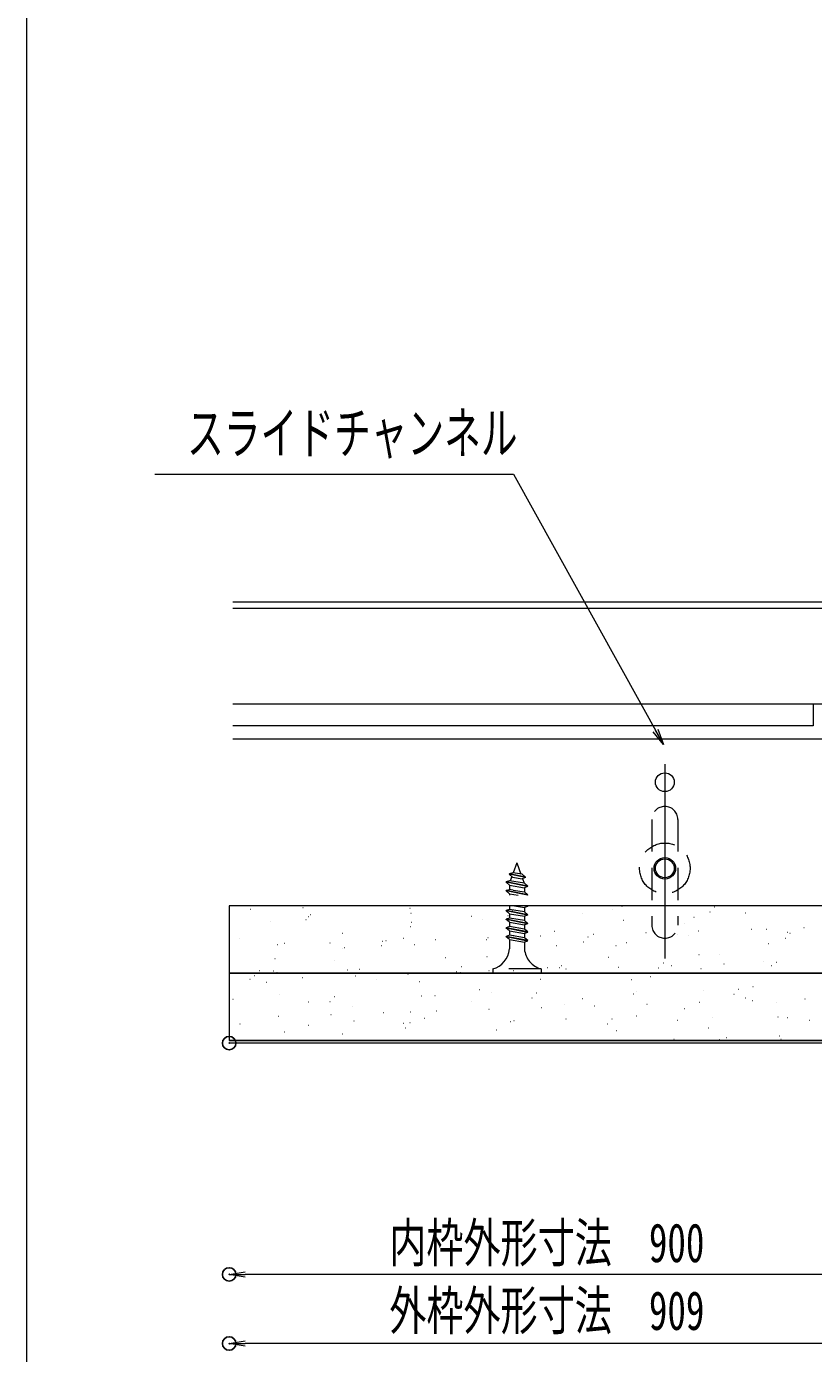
# Model space of a CAD drawing. Units: millimetres, scale not verified. Extents: x -1206 to 1200, y -831 to 831.
# Drawn here: x -1199.9 to -907.3, y -343.3 to 150 of the extents above; entities that cross this region are included whole.
import ezdxf
from ezdxf.enums import TextEntityAlignment as Align

# ---------------------------------------------------------------- set-up
doc = ezdxf.new("R2010")
doc.units = ezdxf.units.MM
doc.header["$LTSCALE"] = 10
doc.header["$PDMODE"] = 32
doc.header["$PDSIZE"] = 5
doc.linetypes.add('DASHED1', pattern=[1.8, 1.2, -0.6])
for name, color, linetype, lineweight in [('0-1_0', 3, 'Continuous', 9), ('0-3_sunpou', 1, 'Continuous', 9), ('0-6_ｺｰﾅｰﾋﾟｰｽ', 5, 'Continuous', 9), ('0-7_center', 5, 'Continuous', 9), ('0-B_SCREW', 2, 'Continuous', 9), ('0-F_zumenwaku', 6, 'Continuous', 9)]:
    doc.layers.add(name, color=color, linetype=linetype, lineweight=lineweight)
doc.layers.add('0-4_DEFPOINTS', color=7, linetype='Continuous')
doc.styles.add('ＭＳ ゴシック', font='')
doc.styles.get('ＭＳ ゴシック').set_extended_font_data('MS Gothic')

# ---------------------------------------------------------------- blocks, each defined once
blk = doc.blocks.new('_OPEN')
at = {"layer": '0-1_0', "color": 1}
blk.add_line((0, 0), (-10, 0), dxfattribs=at)
blk.add_lwpolyline([(-10, 1.67), (0, 0), (-10, -1.67)], dxfattribs=at)

msp = doc.modelspace()

# ---------------------------------------------------------------- linework, layer by layer
at = {"layer": '0-1_0', "color": 7}
for p, q in [((-767.56, -63.94), (-1123.24, -63.94)), ((-767.56, -66.34), (-1123.24, -66.34))]:
    msp.add_line(p, q, dxfattribs=at)
at = {"layer": '0-1_0', "color": 4}
for p, q in [((-897.76, -101.94), (-1123.24, -101.94)), ((-907.36, -101.94), (-907.36, -109.95)), ((-907.36, -109.95), (-1123.24, -109.95)), ((-806.56, -114.94), (-1123.24, -114.94)), ((-766.36, -227.94), (-1124.54, -227.94))]:
    msp.add_line(p, q, dxfattribs=at)
at = {"layer": '0-1_0', "color": 2}
for p, q in [((-806.56, -176.94), (-1124.54, -176.94)), ((-776.36, -201.94), (-1124.54, -201.94)), ((-776.36, -226.94), (-1124.54, -226.94))]:
    msp.add_line(p, q, dxfattribs=at)
at = {"layer": '0-1_0'}
for p, q in [((-1097.12, -177.55), (-1097.02, -177.55)), ((-978.58, -176.96), (-978.48, -176.96)), ((-944.12, -177.29), (-944.02, -177.29)), ((-1116.7, -178.19), (-1116.6, -178.19)), ((-1096, -181.94), (-1095.9, -181.94)), ((-1095.18, -180.9), (-1095.08, -180.9)), ((-1094.28, -180.06), (-1094.18, -180.06)), ((-1057.4, -177.71), (-1057.3, -177.71)), ((-1057.02, -179.67), (-1056.92, -179.67)), ((-1034.41, -180.7), (-1034.31, -180.7)), ((-1030.54, -181.89), (-1030.44, -181.89)), ((-1020.92, -180.55), (-1020.82, -180.55)), ((-1019.2, -178.68), (-1019.1, -178.68)), ((-993.36, -179.71), (-993.26, -179.71)), ((-981.94, -178.28), (-981.84, -178.28)), ((-977.88, -182.24), (-977.78, -182.24)), ((-951.72, -181.14), (-951.62, -181.14)), ((-945.84, -179.16), (-945.74, -179.16)), ((-932.59, -179.52), (-932.49, -179.52)), ((-1109.36, -182.64), (-1109.26, -182.64)), ((-1082.47, -187.08), (-1082.37, -187.08)), ((-1057.13, -184.62), (-1057.03, -184.62)), ((-1056.7, -183), (-1056.6, -183)), ((-1003.65, -186.32), (-1003.55, -186.32)), ((-989.19, -187.45), (-989.09, -187.45)), ((-969.61, -186.81), (-969.51, -186.81)), ((-955.3, -183.44), (-955.2, -183.44)), ((-950.04, -186.17), (-949.94, -186.17)), ((-930.46, -185.53), (-930.36, -185.53)), ((-924.83, -185.57), (-924.73, -185.57)), ((-916.97, -186.74), (-916.87, -186.74)), ((-916.12, -187.01), (-916.02, -187.01)), ((-910.88, -184.89), (-910.78, -184.89)), ((-1120.62, -189.1), (-1120.52, -189.1)), ((-1106.65, -191.29), (-1106.55, -191.29)), ((-1104.1, -190.78), (-1104, -190.78)), ((-1087.07, -190.65), (-1086.97, -190.65)), ((-1081.77, -192.37), (-1081.67, -192.37)), ((-1068, -191.66), (-1067.9, -191.66)), ((-1067.5, -190.01), (-1067.4, -190.01)), ((-1066.28, -189.78), (-1066.18, -189.78)), ((-1059.86, -188.91), (-1059.76, -188.91)), ((-1055.61, -191.26), (-1055.51, -191.26)), ((-1047.92, -189.37), (-1047.82, -189.37)), ((-1029.02, -189.39), (-1028.92, -189.39)), ((-1028.34, -188.73), (-1028.24, -188.73)), ((-1018.8, -187.92), (-1018.7, -187.92)), ((-1008.77, -188.09), (-1008.67, -188.09)), ((-1002.96, -191.61), (-1002.86, -191.61)), ((-992.92, -190.27), (-992.82, -190.27)), ((-991.2, -188.39), (-991.1, -188.39)), ((-980.74, -191.65), (-980.64, -191.65)), ((-976.8, -190.5), (-976.7, -190.5)), ((-958.03, -187.73), (-957.93, -187.73)), ((-953.94, -188), (-953.84, -188)), ((-924.14, -190.86), (-924.04, -190.86)), ((-917.84, -188.88), (-917.74, -188.88)), ((-1107.54, -196.44), (-1107.44, -196.44)), ((-1085.3, -197.11), (-1085.2, -197.11)), ((-1082.57, -192.83), (-1082.47, -192.83)), ((-1044.24, -196.13), (-1044.14, -196.13)), ((-1028.72, -195.69), (-1028.62, -195.69)), ((-983.47, -195.93), (-983.37, -195.93)), ((-949.91, -194.94), (-949.81, -194.94)), ((-942.42, -194.94), (-942.32, -194.94)), ((-1118.54, -201.94), (-1118.44, -201.94)), ((-1118.54, -201.94), (-1118.44, -201.94)), ((-1114.33, -201.94), (-1114.23, -201.94)), ((-1114.33, -201.94), (-1114.23, -201.94)), ((-1113.37, -200.89), (-1113.27, -200.89)), ((-1108.59, -201.94), (-1108.49, -201.94)), ((-1108.59, -201.94), (-1108.49, -201.94)), ((-1108.01, -201.03), (-1107.91, -201.03)), ((-1106.85, -201.73), (-1106.75, -201.73)), ((-1106.82, -201.94), (-1106.72, -201.94)), ((-1106.82, -201.94), (-1106.72, -201.94)), ((-1098.47, -201.94), (-1098.37, -201.94)), ((-1098.47, -201.94), (-1098.37, -201.94)), ((-1088.37, -201.94), (-1088.27, -201.94)), ((-1080.69, -200.63), (-1080.59, -200.63)), ((-1080.51, -201.94), (-1080.41, -201.94)), ((-1078.41, -201.94), (-1078.31, -201.94)), ((-1078.41, -201.94), (-1078.31, -201.94)), ((-1076.1, -200.49), (-1076, -200.49)), ((-1068.16, -201.94), (-1068.06, -201.94)), ((-1058.34, -201.94), (-1058.24, -201.94)), ((-1058.34, -201.94), (-1058.24, -201.94)), ((-1058.09, -202.26), (-1057.99, -202.26)), ((-1054.21, -201.94), (-1054.11, -201.94)), ((-1040.52, -201.94), (-1040.42, -201.94)), ((-1040, -201.37), (-1039.9, -201.37)), ((-1038.52, -201.62), (-1038.42, -201.62)), ((-1038.29, -199.5), (-1038.19, -199.5)), ((-1038.27, -201.94), (-1038.17, -201.94)), ((-1028.03, -200.98), (-1027.93, -200.98)), ((-1027.9, -201.94), (-1027.8, -201.94)), ((-1027.9, -201.94), (-1027.8, -201.94)), ((-1018.94, -200.98), (-1018.84, -200.98)), ((-1018.2, -201.94), (-1018.1, -201.94)), ((-1007.52, -201.94), (-1007.42, -201.94)), ((-1007.52, -201.94), (-1007.42, -201.94)), ((-1006.18, -199.85), (-1006.08, -199.85)), ((-1001.87, -199.87), (-1001.77, -199.87)), ((-1001.6, -201.94), (-1001.5, -201.94)), ((-1001.02, -199.11), (-1000.92, -199.11)), ((-999.37, -200.34), (-999.27, -200.34)), ((-998.14, -201.94), (-998.04, -201.94)), ((-987.3, -201.94), (-987.2, -201.94)), ((-979.79, -199.7), (-979.69, -199.7)), ((-978.07, -201.94), (-977.97, -201.94)), ((-975.29, -201.94), (-975.19, -201.94)), ((-967.09, -201.94), (-966.99, -201.94)), ((-966.72, -201.94), (-966.62, -201.94)), ((-964.92, -199.98), (-964.82, -199.98)), ((-963.21, -198.11), (-963.11, -198.11)), ((-960.21, -199.06), (-960.11, -199.06)), ((-958, -201.94), (-957.9, -201.94)), ((-949.21, -200.22), (-949.11, -200.22)), ((-948.98, -201.94), (-948.88, -201.94)), ((-948.98, -201.94), (-948.88, -201.94)), ((-940.64, -198.42), (-940.54, -198.42)), ((-937.93, -201.94), (-937.83, -201.94)), ((-925.94, -197.72), (-925.84, -197.72)), ((-923.05, -199.12), (-922.95, -199.12)), ((-922.68, -201.94), (-922.58, -201.94)), ((-921.06, -197.78), (-920.96, -197.78)), ((-917.86, -201.94), (-917.76, -201.94)), ((-1116.82, -204.18), (-1116.72, -204.18)), ((-1115.08, -202.76), (-1114.98, -202.76)), ((-1110.74, -205.32), (-1110.64, -205.32)), ((-1097.25, -203.54), (-1097.15, -203.54)), ((-1077.67, -202.9), (-1077.57, -202.9)), ((-1069.68, -204.33), (-1069.58, -204.33)), ((-1053.8, -205.06), (-1053.7, -205.06)), ((-1008.91, -204.14), (-1008.81, -204.14)), ((-974.98, -204.3), (-974.88, -204.3)), ((-967.86, -203.15), (-967.76, -203.15)), ((-929.8, -206.87), (-929.7, -206.87)), ((-1123.18, -211.6), (-1123.08, -211.6)), ((-1105.76, -209.99), (-1105.66, -209.99)), ((-1085.37, -210.61), (-1085.27, -210.61)), ((-1053.1, -210.35), (-1053, -210.35)), ((-1048.1, -210.21), (-1048, -210.21)), ((-1031.63, -208.06), (-1031.53, -208.06)), ((-1026.94, -209.24), (-1026.84, -209.24)), ((-1012, -211.09), (-1011.9, -211.09)), ((-1010.29, -209.22), (-1010.19, -209.22)), ((-993.3, -211.35), (-993.2, -211.35)), ((-974.28, -209.59), (-974.18, -209.59)), ((-973.02, -208.82), (-972.92, -208.82)), ((-948.12, -208.48), (-948.02, -208.48)), ((-936.92, -209.7), (-936.82, -209.7)), ((-935.21, -207.83), (-935.11, -207.83)), ((-932.53, -211.16), (-932.43, -211.16)), ((-930.12, -212.12), (-930.02, -212.12)), ((-910.54, -211.48), (-910.44, -211.48)), ((-1095.12, -212.54), (-1095.02, -212.54)), ((-1087.08, -212.48), (-1086.98, -212.48)), ((-1078.87, -214.43), (-1078.77, -214.43)), ((-1067.16, -216.6), (-1067.06, -216.6)), ((-1057.07, -216.26), (-1056.97, -216.26)), ((-1047.58, -215.96), (-1047.48, -215.96)), ((-1034.36, -212.34), (-1034.26, -212.34)), ((-1028, -215.32), (-1027.9, -215.32)), ((-1008.43, -214.68), (-1008.33, -214.68)), ((-1000.05, -213.67), (-999.95, -213.67)), ((-988.85, -214.04), (-988.75, -214.04)), ((-969.27, -213.4), (-969.17, -213.4)), ((-955.24, -215.08), (-955.14, -215.08)), ((-949.7, -212.76), (-949.6, -212.76)), ((-921.23, -212.92), (-921.13, -212.92)), ((-1120.56, -220.74), (-1120.46, -220.74)), ((-1106.31, -217.88), (-1106.21, -217.88)), ((-1095.18, -221.32), (-1095.08, -221.32)), ((-1086.73, -217.24), (-1086.63, -217.24)), ((-1078.17, -219.71), (-1078.07, -219.71)), ((-1059.8, -220.55), (-1059.7, -220.55)), ((-1057.37, -220.32), (-1057.27, -220.32)), ((-1052.01, -218.61), (-1051.91, -218.61)), ((-1020.1, -219.93), (-1020, -219.93)), ((-1018.74, -219.56), (-1018.64, -219.56)), ((-999.36, -218.96), (-999.26, -218.96)), ((-984, -220.81), (-983.9, -220.81)), ((-982.29, -218.94), (-982.19, -218.94)), ((-973.2, -217.85), (-973.1, -217.85)), ((-957.97, -219.36), (-957.87, -219.36)), ((-945.02, -218.54), (-944.92, -218.54)), ((-920.54, -218.21), (-920.44, -218.21)), ((-916.92, -218.38), (-916.82, -218.38)), ((-908.92, -219.42), (-908.82, -219.42)), ((-1103.94, -223.79), (-1103.84, -223.79)), ((-1082.51, -224.47), (-1082.41, -224.47)), ((-1059.08, -222.2), (-1058.98, -222.2)), ((-1025.12, -223.04), (-1025.02, -223.04)), ((-980.69, -223.29), (-980.59, -223.29)), ((-959.22, -226.5), (-959.12, -226.5)), ((-946.31, -222.28), (-946.21, -222.28)), ((-942.36, -226.58), (-942.26, -226.58)), ((-939.65, -225.86), (-939.55, -225.86)), ((-920.07, -225.22), (-919.97, -225.22)), ((-919.45, -226.47), (-919.35, -226.47)), ((-1084.09, -226.94), (-1083.99, -226.94)), ((-1084.09, -226.94), (-1083.99, -226.94)), ((-1077.22, -226.94), (-1077.12, -226.94)), ((-1077.22, -226.94), (-1077.12, -226.94)), ((-1063.87, -226.94), (-1063.77, -226.94)), ((-1063.43, -226.94), (-1063.33, -226.94)), ((-1050.92, -226.94), (-1050.82, -226.94)), ((-1043.66, -226.94), (-1043.56, -226.94)), ((-998.3, -226.94), (-998.2, -226.94)), ((-998.3, -226.94), (-998.2, -226.94)), ((-989.62, -226.94), (-989.52, -226.94)), ((-983.02, -226.94), (-982.92, -226.94)), ((-983.02, -226.94), (-982.92, -226.94)), ((-972, -226.94), (-971.9, -226.94)), ((-962.8, -226.94), (-962.7, -226.94)), ((-958.88, -226.94), (-958.78, -226.94)), ((-958.88, -226.94), (-958.78, -226.94)), ((-938.82, -226.94), (-938.72, -226.94)), ((-938.82, -226.94), (-938.72, -226.94)), ((-919.39, -226.94), (-919.29, -226.94)), ((-918.75, -226.94), (-918.65, -226.94)), ((-918.75, -226.94), (-918.65, -226.94)), ((-915.82, -226.94), (-915.72, -226.94))]:
    msp.add_line(p, q, dxfattribs=at)
msp.add_lwpolyline([(-831.53, -188.45), (-832.73, -187.39), (-832.7, -187.24), (-831.53, -186.84), (-831.53, -185.24), (-832.73, -184.18), (-832.7, -184.02), (-831.53, -183.63), (-831.53, -182.02), (-832.73, -180.97), (-832.7, -180.81), (-831.53, -180.42), (-831.53, -178.81), (-832.73, -177.76), (-832.7, -177.6), (-828.73, -178.39), (-828.73, -176.94), (-836.56, -176.94), (-1124.54, -176.94), (-1124.54, -201.94), (-828.73, -201.94), (-828.73, -199.34), (-837.73, -199.34)], dxfattribs=at)
msp.add_lwpolyline([(-776.36, -201.94), (-1124.54, -201.94), (-1124.54, -226.94), (-776.36, -226.94)], close=True, dxfattribs=at)
at = {"layer": '0-3_sunpou'}
for p, q in [((-776.36, -313.93), (-1118.54, -313.93)), ((-767.36, -339.62), (-1118.54, -339.62))]:
    msp.add_line(p, q, dxfattribs=at)
at = {"layer": '0-3_sunpou', "color": 7}
msp.add_lwpolyline([(-1152.23, -16.38), (-1018.77, -16.38), (-964.1, -115.21)], dxfattribs=at)
at = {"layer": '0-4_DEFPOINTS'}
for p in [(-1124.54, -227.94), (-1124.54, -313.93), (-1124.54, -339.62)]:
    msp.add_point(p, dxfattribs=at)
at = {"layer": '0-6_ｺｰﾅｰﾋﾟｰｽ', "color": 3, "linetype": 'DASHED1'}
for p, q in [((-967.36, -144.74), (-967.36, -184.14)), ((-957.76, -144.74), (-957.76, -184.14))]:
    msp.add_line(p, q, dxfattribs=at)
at = {"layer": '0-6_ｺｰﾅｰﾋﾟｰｽ', "color": 3}
for centre, radius in [((-962.56, -130.94), 3.5), ((-962.56, -162.94), 4), ((-962.56, -162.94), 3.5), ((-962.56, -162.94), 3.5)]:
    msp.add_circle(centre, radius, dxfattribs=at)
at = {"layer": '0-6_ｺｰﾅｰﾋﾟｰｽ', "color": 3, "linetype": 'DASHED1'}
msp.add_circle((-962.56, -162.94), 9.4, dxfattribs=at)
for centre, start, end in [((-962.56, -144.74), 0, 180), ((-962.56, -184.14), 180, 0)]:
    msp.add_arc(centre, 4.8, start, end, dxfattribs=at)
at = {"layer": '0-7_center'}
msp.add_line((-962.56, -124.18), (-962.56, -196.44), dxfattribs=at)
at = {"layer": '0-B_SCREW', "color": 3}
for p, q in [((-1017.57, -160.94), (-1018.91, -164.63)), ((-1017.57, -160.94), (-1016.05, -165.09)), ((-1020.37, -167.59), (-1021.53, -167.99)), ((-1020.38, -165.18), (-1020.3, -165.03)), ((-1019.23, -166.19), (-1020.38, -165.18)), ((-1014.4, -166.38), (-1020.38, -165.18)), ((-1014.77, -168.5), (-1020.37, -167.59)), ((-1019.04, -164.61), (-1020.3, -165.03)), ((-1014.37, -166.22), (-1020.3, -165.03)), ((-1019.42, -166.03), (-1020.01, -167.65)), ((-1019.23, -166.19), (-1015.65, -166.8)), ((-1015.56, -165.18), (-1019.04, -164.61)), ((-1014.4, -166.38), (-1015.65, -166.8)), ((-1014.37, -166.22), (-1015.56, -165.18)), ((-1015.46, -166.73), (-1014.82, -168.5)), ((-1014.4, -166.38), (-1014.37, -166.22)), ((-1021.57, -168.14), (-1021.53, -167.99)), ((-1013.57, -169.74), (-1021.57, -168.14)), ((-1020.37, -169.2), (-1021.57, -168.14)), ((-1021.57, -171.34), (-1021.53, -171.19)), ((-1020.37, -172.4), (-1021.57, -171.34)), ((-1013.57, -172.94), (-1021.57, -171.34)), ((-1013.53, -169.59), (-1021.53, -167.99)), ((-1021.05, -171.02), (-1021.53, -171.19)), ((-1013.53, -172.79), (-1021.53, -171.19)), ((-1021.05, -171.02), (-1020.37, -170.79)), ((-1020.37, -169.2), (-1020.37, -170.79)), ((-1020.37, -169.2), (-1014.77, -170.15)), ((-1018.94, -171.02), (-1020.37, -170.79)), ((-1020.37, -172.4), (-1020.37, -172.94)), ((-1020.37, -172.4), (-1017.15, -172.94)), ((-1018.94, -171.02), (-1014.77, -171.7)), ((-1013.53, -169.59), (-1014.77, -168.5)), ((-1013.57, -169.74), (-1014.77, -170.15)), ((-1014.77, -170.15), (-1014.77, -171.02)), ((-1014.77, -171.02), (-1014.77, -171.7)), ((-1013.53, -172.79), (-1014.77, -171.7)), ((-1013.57, -169.74), (-1013.53, -169.59)), ((-1013.57, -172.94), (-1013.53, -172.79))]:
    msp.add_line(p, q, dxfattribs=at)
at = {"layer": '0-B_SCREW', "linetype": 'DASHED1'}
for p, q in [((-1020.37, -176.94), (-1020.37, -178.2)), ((-1018.41, -176.94), (-1014.77, -177.56)), ((-1013.57, -177.16), (-1014.77, -177.56)), ((-1014.77, -177.56), (-1014.77, -179.12)), ((-1013.57, -177.16), (-1014.63, -176.94)), ((-1013.57, -177.16), (-1013.53, -177)), ((-1021.57, -178.76), (-1021.53, -178.6)), ((-1020.37, -179.81), (-1021.57, -178.76)), ((-1013.57, -180.36), (-1021.57, -178.76)), ((-1021.57, -181.97), (-1021.53, -181.81)), ((-1020.37, -183.02), (-1021.57, -181.97)), ((-1013.57, -183.57), (-1021.57, -181.97)), ((-1020.37, -178.2), (-1021.53, -178.6)), ((-1013.53, -180.2), (-1021.53, -178.6)), ((-1020.37, -181.42), (-1021.53, -181.81)), ((-1013.53, -183.41), (-1021.53, -181.81)), ((-1014.77, -179.12), (-1020.37, -178.2)), ((-1020.37, -179.81), (-1014.77, -180.76)), ((-1020.37, -179.81), (-1020.37, -181.37)), ((-1014.77, -182.33), (-1020.37, -181.42)), ((-1013.53, -180.2), (-1014.77, -179.12)), ((-1013.57, -180.36), (-1014.77, -180.76)), ((-1014.77, -180.76), (-1014.77, -182.32)), ((-1013.53, -183.41), (-1014.77, -182.33)), ((-1013.57, -180.36), (-1013.53, -180.2)), ((-1021.57, -185.18), (-1021.53, -185.02)), ((-1020.37, -186.24), (-1021.57, -185.18)), ((-1013.57, -186.78), (-1021.57, -185.18)), ((-1020.37, -184.63), (-1021.53, -185.02)), ((-1013.53, -186.62), (-1021.53, -185.02)), ((-1020.37, -183.02), (-1014.77, -183.97)), ((-1020.37, -183.02), (-1020.37, -184.58)), ((-1014.77, -185.54), (-1020.37, -184.63)), ((-1020.37, -186.2), (-1020.37, -187.84)), ((-1020.37, -186.24), (-1014.77, -187.19)), ((-1013.57, -183.57), (-1014.77, -183.97)), ((-1014.77, -183.97), (-1014.77, -185.53)), ((-1013.53, -186.62), (-1014.77, -185.54)), ((-1013.57, -186.78), (-1014.77, -187.19)), ((-1014.77, -187.15), (-1014.77, -188.75)), ((-1013.57, -183.57), (-1013.53, -183.41)), ((-1013.57, -186.78), (-1013.53, -186.62)), ((-1021.57, -188.39), (-1021.53, -188.24)), ((-1020.37, -189.45), (-1021.57, -188.39)), ((-1013.57, -189.99), (-1021.57, -188.39)), ((-1020.37, -187.84), (-1021.53, -188.24)), ((-1013.53, -189.84), (-1021.53, -188.24)), ((-1014.77, -188.75), (-1020.37, -187.84)), ((-1020.37, -189.45), (-1020.37, -192.94)), ((-1020.37, -189.45), (-1014.77, -190.4)), ((-1013.53, -189.84), (-1014.77, -188.75)), ((-1013.57, -189.99), (-1014.77, -190.4)), ((-1014.77, -190.4), (-1014.77, -192.94)), ((-1013.57, -189.99), (-1013.53, -189.84)), ((-1008.57, -200.34), (-1026.57, -200.34)), ((-1008.57, -201.94), (-1026.57, -201.94)), ((-1008.57, -200.34), (-1008.57, -201.94))]:
    msp.add_line(p, q, dxfattribs=at)
at = {"layer": '0-B_SCREW'}
msp.add_line((-1026.57, -200.34), (-1026.57, -201.94), dxfattribs=at)
msp.add_arc((-1028.78, -192.19), 8.45, 285.2015, 354.8834, dxfattribs=at)
at = {"layer": '0-B_SCREW', "linetype": 'DASHED1'}
msp.add_arc((-1006.35, -192.19), 8.45, 185.1165, 254.7986, dxfattribs=at)
at = {"layer": '0-F_zumenwaku'}
msp.add_lwpolyline([(-1199.88, -830.78), (1200.12, -830.78), (1200.12, 831.22), (-1199.88, 831.22)], close=True, dxfattribs=at)

# ---------------------------------------------------------------- block references
at = {"layer": '0-3_sunpou', "xscale": 0.6, "yscale": 0.6}
for p, rotation in [((-963.1, -116.94), 299.83265), ((-1124.54, -313.93), 180), ((-1124.54, -339.62), 180)]:
    msp.add_blockref('_OPEN', p, dxfattribs=dict(at, rotation=rotation))

# ---------------------------------------------------------------- texts
at = {"layer": '0-3_sunpou', "color": 2, "style": 'ＭＳ ゴシック'}
for s, height, width, p in [('スライドチャンネル', 15.4, 0.65, (-1140.19, -13.43)), ('内枠外形寸法\u3000900', 14.44, 0.7, (-1064.99, -313.7)), ('外枠外形寸法\u3000909', 14.44, 0.7, (-1064.99, -338.91))]:
    msp.add_text(s, height=height, dxfattribs=dict(at, width=width)).set_placement(p, align=Align.BOTTOM_LEFT)

doc.saveas('drawing.dxf')
